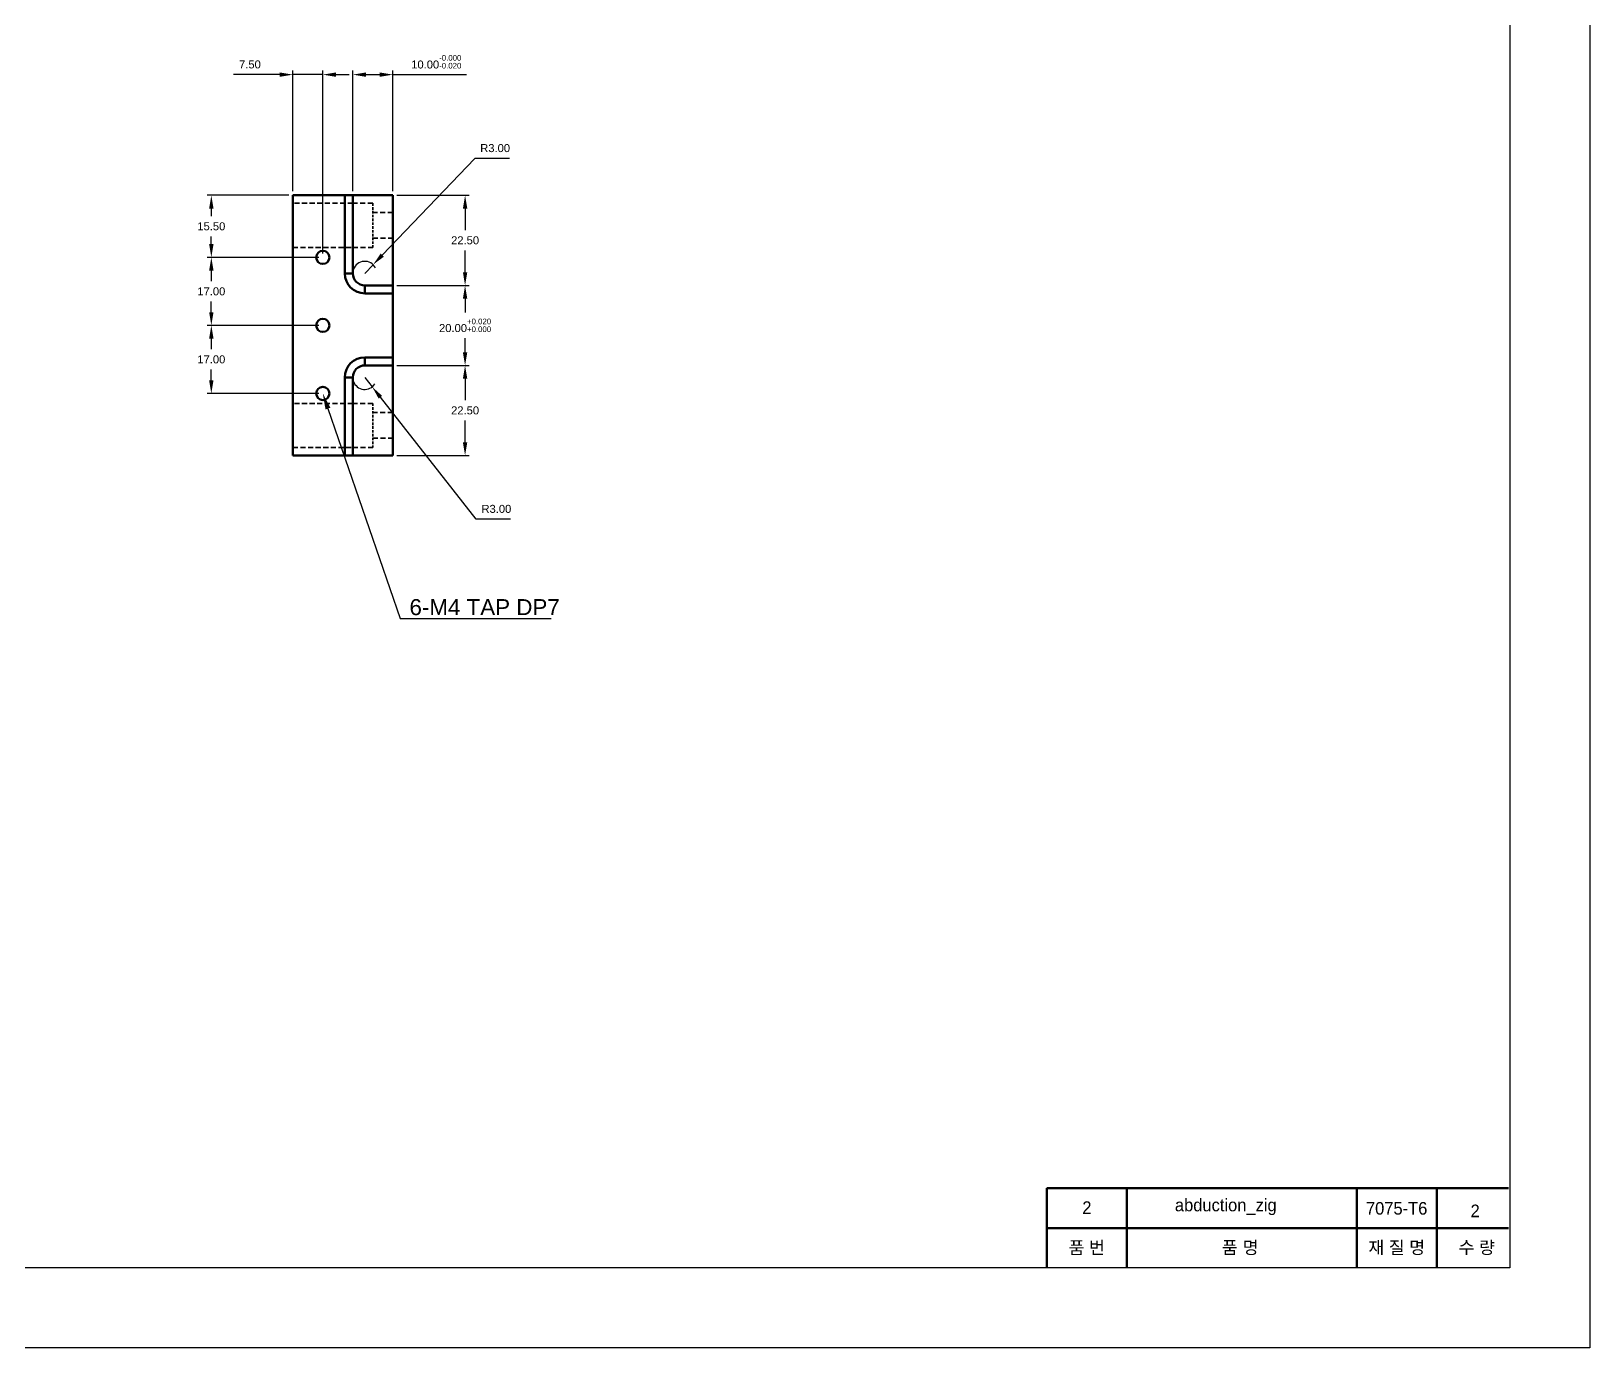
# Model space of a CAD drawing. Header units: millimetres. Extents: x 0 to 7560, y -1188 to 891.
# Drawn here: x 1290.6 to 1680.1, y 297.2 to 626.2 of the extents above; entities that cross this region are included whole.
import ezdxf
from ezdxf import colors
from ezdxf.entities.mleader import LeaderData, LeaderLine
from ezdxf.math import Vec2, Vec3

# ---------------------------------------------------------------- set-up
doc = ezdxf.new("R2010")
doc.units = ezdxf.units.MM
doc.header["$PDSIZE"] = -1
doc.linetypes.add('CENTER', pattern=[10.16, 6.35, -1.27, 1.27, -1.27])
doc.linetypes.add('HIDDEN', pattern=[1.905, 1.27, -0.635])
doc.layers.get('0').update_dxf_attribs({"lineweight": 50})
for name, color, linetype, lineweight in [('숨은선', 4, 'HIDDEN', 35), ('중심선', 1, 'CENTER', 25), ('중요 치수', 4, 'Continuous', 18), ('치수선', 6, 'Continuous', 18)]:
    doc.layers.add(name, color=color, linetype=linetype, lineweight=lineweight)
doc.styles.get("Standard").update_dxf_attribs({"font": 'arial.ttf', "height": 2})
doc.dimstyles.new('ISO-25', dxfattribs={"dimtxt": 2.5, "dimasz": 2.5, "dimexe": 1.25, "dimexo": 0.625, "dimtad": 1, "dimtxsty": 'Standard', "dimcen": 2.5, "dimadec": 0, "dimazin": 0, "dimtfac": 1, "dimtmove": 0, "dimatfit": 3, "dimfxl": 1, "dimarcsym": 0})

# ---------------------------------------------------------------- blocks, each defined once
blk = doc.blocks.new('*D384')
at = {"layer": 'Defpoints', "color": 0, "ltscale": 0.5, "transparency": 16777216}
for p in [(1380.95, 585.21), (1380.95, 562.71), (1399.02, 562.71)]:
    blk.add_point(p, dxfattribs=at)
at = {"layer": '치수선', "color": 0, "lineweight": -2, "ltscale": 0.5, "transparency": 16777216}
for p, q in [((1381.95, 585.21), (1400.02, 585.21)), ((1399.02, 581.91), (1399.02, 576.51)), ((1399.02, 566.01), (1399.02, 571.42)), ((1381.95, 562.71), (1400.02, 562.71))]:
    blk.add_line(p, q, dxfattribs=at)
at = {"layer": '치수선', "color": 0, "ltscale": 0.5, "transparency": 16777216}
for points in [[(1398.47, 581.91), (1399.57, 581.91), (1399.02, 585.21)], [(1398.47, 566.01), (1399.57, 566.01), (1399.02, 562.71)]]:
    blk.add_solid(points, dxfattribs=at)
at = {"layer": '치수선', "color": 0, "ltscale": 0.5, "transparency": 16777216, "insert": (1399.02, 573.96), "char_height": 2, "attachment_point": 5}
blk.add_mtext('22.50', dxfattribs=at)
blk = doc.blocks.new('*D385')
at = {"layer": 'Defpoints', "color": 0, "ltscale": 0.5, "transparency": 16777216}
for p in [(1380.95, 562.71), (1380.95, 542.71), (1399.02, 542.71)]:
    blk.add_point(p, dxfattribs=at)
at = {"layer": '중요 치수', "color": 0, "lineweight": -2, "ltscale": 0.5, "transparency": 16777216}
for p, q in [((1381.95, 562.71), (1400.02, 562.71)), ((1399.02, 559.41), (1399.02, 555.92)), ((1399.02, 546.01), (1399.02, 549.51)), ((1381.95, 542.71), (1400.02, 542.71))]:
    blk.add_line(p, q, dxfattribs=at)
at = {"layer": '중요 치수', "color": 0, "ltscale": 0.5, "transparency": 16777216}
for points in [[(1398.47, 559.41), (1399.57, 559.41), (1399.02, 562.71)], [(1398.47, 546.01), (1399.57, 546.01), (1399.02, 542.71)]]:
    blk.add_solid(points, dxfattribs=at)
at = {"layer": '중요 치수', "color": 0, "ltscale": 0.5, "transparency": 16777216, "insert": (1399.02, 552.71), "char_height": 2, "attachment_point": 5}
blk.add_mtext('20.00{\\H0.7x;\\S+0.020^ +0.000;}', dxfattribs=at)
blk = doc.blocks.new('*D386')
at = {"layer": 'Defpoints', "color": 0, "ltscale": 0.5, "transparency": 16777216}
for p in [(1380.95, 542.71), (1380.95, 520.21), (1399.02, 520.21)]:
    blk.add_point(p, dxfattribs=at)
at = {"layer": '치수선', "color": 0, "lineweight": -2, "ltscale": 0.5, "transparency": 16777216}
for p, q in [((1381.95, 542.71), (1400.02, 542.71)), ((1399.02, 539.41), (1399.02, 534.01)), ((1399.02, 523.51), (1399.02, 528.92)), ((1381.95, 520.21), (1400.02, 520.21))]:
    blk.add_line(p, q, dxfattribs=at)
at = {"layer": '치수선', "color": 0, "ltscale": 0.5, "transparency": 16777216}
for points in [[(1398.47, 539.41), (1399.57, 539.41), (1399.02, 542.71)], [(1398.47, 523.51), (1399.57, 523.51), (1399.02, 520.21)]]:
    blk.add_solid(points, dxfattribs=at)
at = {"layer": '치수선', "color": 0, "ltscale": 0.5, "transparency": 16777216, "insert": (1399.02, 531.46), "char_height": 2, "attachment_point": 5}
blk.add_mtext('22.50', dxfattribs=at)
blk = doc.blocks.new('*D387')
at = {"layer": 'Defpoints', "color": 0, "ltscale": 0.5, "transparency": 16777216}
for p in [(1355.95, 615.37), (1355.95, 585.21), (1363.45, 569.71)]:
    blk.add_point(p, dxfattribs=at)
at = {"layer": '치수선', "color": 0, "lineweight": -2, "ltscale": 0.5, "transparency": 16777216}
for p, q in [((1355.95, 586.21), (1355.95, 616.37)), ((1363.45, 570.71), (1363.45, 616.37)), ((1352.65, 615.37), (1341.13, 615.37)), ((1363.45, 615.37), (1355.95, 615.37)), ((1366.75, 615.37), (1370.05, 615.37))]:
    blk.add_line(p, q, dxfattribs=at)
at = {"layer": '치수선', "color": 0, "ltscale": 0.5, "transparency": 16777216}
for points in [[(1352.65, 615.92), (1352.65, 614.82), (1355.95, 615.37)], [(1366.75, 615.92), (1366.75, 614.82), (1363.45, 615.37)]]:
    blk.add_solid(points, dxfattribs=at)
at = {"layer": '치수선', "color": 0, "ltscale": 0.5, "transparency": 16777216, "insert": (1345.24, 617.91), "char_height": 2, "attachment_point": 5}
blk.add_mtext('7.50', dxfattribs=at)
blk = doc.blocks.new('*D388')
at = {"layer": 'Defpoints', "color": 0, "ltscale": 0.5, "transparency": 16777216}
for p in [(1355.95, 585.21), (1335.59, 569.71), (1363.45, 569.71)]:
    blk.add_point(p, dxfattribs=at)
at = {"layer": '치수선', "color": 0, "lineweight": -2, "ltscale": 0.5, "transparency": 16777216}
for p, q in [((1354.95, 585.21), (1334.59, 585.21)), ((1335.59, 581.91), (1335.59, 580.01)), ((1335.59, 573.01), (1335.59, 574.92)), ((1362.45, 569.71), (1334.59, 569.71))]:
    blk.add_line(p, q, dxfattribs=at)
at = {"layer": '치수선', "color": 0, "ltscale": 0.5, "transparency": 16777216}
for points in [[(1335.04, 581.91), (1336.14, 581.91), (1335.59, 585.21)], [(1335.04, 573.01), (1336.14, 573.01), (1335.59, 569.71)]]:
    blk.add_solid(points, dxfattribs=at)
at = {"layer": '치수선', "color": 0, "ltscale": 0.5, "transparency": 16777216, "insert": (1335.59, 577.46), "char_height": 2, "attachment_point": 5}
blk.add_mtext('15.50', dxfattribs=at)
blk = doc.blocks.new('*D389')
at = {"layer": 'Defpoints', "color": 0, "ltscale": 0.5, "transparency": 16777216}
for p in [(1363.45, 569.71), (1335.59, 552.71), (1363.45, 552.71)]:
    blk.add_point(p, dxfattribs=at)
at = {"layer": '치수선', "color": 0, "lineweight": -2, "ltscale": 0.5, "transparency": 16777216}
for p, q in [((1362.45, 569.71), (1334.59, 569.71)), ((1335.59, 566.41), (1335.59, 563.76)), ((1335.59, 556.01), (1335.59, 558.67)), ((1362.45, 552.71), (1334.59, 552.71))]:
    blk.add_line(p, q, dxfattribs=at)
at = {"layer": '치수선', "color": 0, "ltscale": 0.5, "transparency": 16777216}
for points in [[(1335.04, 566.41), (1336.14, 566.41), (1335.59, 569.71)], [(1335.04, 556.01), (1336.14, 556.01), (1335.59, 552.71)]]:
    blk.add_solid(points, dxfattribs=at)
at = {"layer": '치수선', "color": 0, "ltscale": 0.5, "transparency": 16777216, "insert": (1335.59, 561.21), "char_height": 2, "attachment_point": 5}
blk.add_mtext('17.00', dxfattribs=at)
blk = doc.blocks.new('*D390')
at = {"layer": 'Defpoints', "color": 0, "ltscale": 0.5, "transparency": 16777216}
for p in [(1363.45, 552.71), (1335.59, 535.71), (1363.45, 535.71)]:
    blk.add_point(p, dxfattribs=at)
at = {"layer": '치수선', "color": 0, "lineweight": -2, "ltscale": 0.5, "transparency": 16777216}
for p, q in [((1362.45, 552.71), (1334.59, 552.71)), ((1335.59, 549.41), (1335.59, 546.76)), ((1335.59, 539.01), (1335.59, 541.67)), ((1362.45, 535.71), (1334.59, 535.71))]:
    blk.add_line(p, q, dxfattribs=at)
at = {"layer": '치수선', "color": 0, "ltscale": 0.5, "transparency": 16777216}
for points in [[(1335.04, 549.41), (1336.14, 549.41), (1335.59, 552.71)], [(1335.04, 539.01), (1336.14, 539.01), (1335.59, 535.71)]]:
    blk.add_solid(points, dxfattribs=at)
at = {"layer": '치수선', "color": 0, "ltscale": 0.5, "transparency": 16777216, "insert": (1335.59, 544.21), "char_height": 2, "attachment_point": 5}
blk.add_mtext('17.00', dxfattribs=at)
blk = doc.blocks.new('*D395')
at = {"layer": 'Defpoints', "color": 0, "ltscale": 0.5, "transparency": 16777216}
for p in [(1373.95, 565.71), (1376.03, 567.88)]:
    blk.add_point(p, dxfattribs=at)
at = {"layer": '치수선', "color": 0, "lineweight": -2, "ltscale": 0.5, "transparency": 16777216}
for p, q in [((1401.45, 594.45), (1378.31, 570.27)), ((1410.08, 594.45), (1401.45, 594.45)), ((1373.95, 565.71), (1376.03, 567.88))]:
    blk.add_line(p, q, dxfattribs=at)
blk.add_arc((1373.95, 565.71), 3, 27.161, 160.9014, dxfattribs=at)
at = {"layer": '치수선', "color": 0, "ltscale": 0.5, "transparency": 16777216}
blk.add_solid([(1377.91, 570.65), (1378.71, 569.88), (1376.03, 567.88)], dxfattribs=at)
at = {"layer": '치수선', "color": 0, "ltscale": 0.5, "transparency": 16777216, "insert": (1406.53, 597), "char_height": 2, "attachment_point": 5}
blk.add_mtext('R3.00', dxfattribs=at)
blk = doc.blocks.new('*D396')
at = {"layer": 'Defpoints', "color": 0, "ltscale": 0.5, "transparency": 16777216}
for p in [(1373.95, 539.71), (1375.8, 537.35)]:
    blk.add_point(p, dxfattribs=at)
at = {"layer": '치수선', "color": 0, "lineweight": -2, "ltscale": 0.5, "transparency": 16777216}
for p, q in [((1373.95, 539.71), (1375.8, 537.35)), ((1401.77, 504.31), (1377.84, 534.76)), ((1410.39, 504.31), (1401.77, 504.31))]:
    blk.add_line(p, q, dxfattribs=at)
blk.add_arc((1373.95, 539.71), 3, 199.0986, 327.2544, dxfattribs=at)
at = {"layer": '치수선', "color": 0, "ltscale": 0.5, "transparency": 16777216}
blk.add_solid([(1378.28, 535.1), (1377.41, 534.42), (1375.8, 537.35)], dxfattribs=at)
at = {"layer": '치수선', "color": 0, "ltscale": 0.5, "transparency": 16777216, "insert": (1406.84, 506.85), "char_height": 2, "attachment_point": 5}
blk.add_mtext('R3.00', dxfattribs=at)
blk = doc.blocks.new('*D397')
at = {"layer": 'Defpoints', "color": 0, "ltscale": 0.5, "transparency": 16777216}
for p in [(1370.95, 615.37), (1370.95, 585.21), (1380.95, 585.21)]:
    blk.add_point(p, dxfattribs=at)
at = {"layer": '중요 치수', "color": 0, "lineweight": -2, "ltscale": 0.5, "transparency": 16777216}
for p, q in [((1370.95, 586.21), (1370.95, 616.37)), ((1380.95, 586.21), (1380.95, 616.37)), ((1374.25, 615.37), (1377.65, 615.37)), ((1380.95, 615.37), (1399.38, 615.37))]:
    blk.add_line(p, q, dxfattribs=at)
at = {"layer": '중요 치수', "color": 0, "ltscale": 0.5, "transparency": 16777216}
for points in [[(1374.25, 615.92), (1374.25, 614.82), (1370.95, 615.37)], [(1377.65, 615.92), (1377.65, 614.82), (1380.95, 615.37)]]:
    blk.add_solid(points, dxfattribs=at)
at = {"layer": '중요 치수', "color": 0, "ltscale": 0.5, "transparency": 16777216, "insert": (1391.82, 618.57), "char_height": 2, "attachment_point": 5}
blk.add_mtext('10.00{\\H0.7x;\\S-0.000^ -0.020;}', dxfattribs=at)

msp = doc.modelspace()

# ---------------------------------------------------------------- linework, layer by layer
for p, q in [((1355.951, 520.212), (1355.951, 585.212)), ((1355.951, 585.212), (1368.951, 585.212)), ((1368.951, 565.712), (1368.951, 585.212)), ((1368.951, 585.212), (1370.951, 585.212)), ((1370.951, 565.712), (1370.951, 585.212)), ((1370.951, 585.212), (1380.951, 585.212)), ((1380.951, 562.712), (1380.951, 585.212)), ((1370.951, 565.712), (1368.951, 565.712)), ((1380.951, 562.712), (1373.951, 562.712)), ((1373.951, 562.712), (1373.951, 560.712)), ((1380.951, 562.712), (1380.951, 560.712)), ((1380.951, 560.712), (1373.951, 560.712)), ((1380.951, 544.712), (1380.951, 560.712)), ((1373.951, 544.712), (1380.951, 544.712)), ((1373.951, 544.712), (1373.951, 542.712)), ((1373.951, 542.712), (1380.951, 542.712)), ((1380.951, 544.712), (1380.951, 542.712)), ((1380.951, 520.212), (1380.951, 542.712)), ((1368.951, 539.712), (1370.951, 539.712)), ((1368.951, 520.212), (1368.951, 539.712)), ((1370.951, 520.212), (1370.951, 539.712)), ((1355.951, 520.212), (1368.951, 520.212)), ((1370.951, 520.212), (1368.951, 520.212)), ((1370.951, 520.212), (1380.951, 520.212)), ((1544.396, 337.129), (1659.793, 337.129)), ((1544.396, 317.129), (1544.396, 337.129)), ((1564.396, 317.129), (1564.396, 337.129)), ((1621.879, 317.129), (1621.879, 337.129)), ((1641.879, 317.129), (1641.879, 337.129)), ((1544.396, 327.129), (1659.793, 327.129))]:
    msp.add_line(p, q)
for centre in [(1363.451, 569.712), (1363.451, 552.712), (1363.451, 535.712)]:
    msp.add_circle(centre, 1.65)
for centre, radius, start, end in [((1373.951, 565.712), 5, 180, 270), ((1373.951, 565.712), 3, 180, 270), ((1373.951, 539.712), 5, 90, 180), ((1373.951, 539.712), 3, 90, 180)]:
    msp.add_arc(centre, radius, start, end)
at = {"layer": '숨은선'}
for p, q in [((1368.951, 585.212), (1368.951, 565.712)), ((1370.951, 583.212), (1355.951, 583.212)), ((1375.951, 583.212), (1370.951, 583.212)), ((1380.951, 580.912), (1375.951, 580.912)), ((1375.951, 574.512), (1380.951, 574.512)), ((1355.951, 572.212), (1370.951, 572.212)), ((1370.951, 572.212), (1375.951, 572.212)), ((1368.951, 565.712), (1370.951, 565.712)), ((1373.951, 560.712), (1373.951, 562.712)), ((1373.951, 560.712), (1380.951, 560.712)), ((1373.951, 542.712), (1373.951, 544.712)), ((1380.951, 544.712), (1373.951, 544.712)), ((1370.951, 539.712), (1368.951, 539.712)), ((1368.951, 539.712), (1368.951, 520.212)), ((1370.951, 533.212), (1355.951, 533.212)), ((1375.951, 533.212), (1370.951, 533.212)), ((1380.951, 530.912), (1375.951, 530.912)), ((1355.951, 522.212), (1370.951, 522.212)), ((1370.951, 522.212), (1375.951, 522.212)), ((1375.951, 524.512), (1380.951, 524.512))]:
    msp.add_line(p, q, dxfattribs=at)
at = {"layer": '숨은선', "ltscale": 0.5}
for p, q in [((1375.951, 583.212), (1375.951, 572.212)), ((1375.951, 533.212), (1375.951, 522.212))]:
    msp.add_line(p, q, dxfattribs=at)
at = {"layer": '숨은선'}
for centre, start, end in [((1373.951, 565.712), 180, 270), ((1373.951, 539.712), 90, 180)]:
    msp.add_arc(centre, 5, start, end, dxfattribs=at)
at = {"layer": '중심선', "linetype": 'ByBlock', "ltscale": 0.5}
for points in [[(840.146, 891.232), (1680.146, 891.232), (1680.146, 297.232), (840.146, 297.232)], [(860.146, 871.232), (1660.146, 871.232), (1660.146, 317.232), (860.146, 317.232)]]:
    msp.add_lwpolyline(points, close=True, dxfattribs=at)

# ---------------------------------------------------------------- texts
at = {"char_height": 3.15, "attachment_point": 5}
for s, width, insert in [('{\\fGulim|b0|i0|c129|p50;\\C6;2}', 20, (1554.432, 332.264)), ('{\\fGulim|b0|i0|c129|p50;\\C6;7075-T6}', 20, (1631.864, 332.061)), ('{\\fGulim|b0|i0|c129|p50;\\C6;2}', 20, (1651.484, 331.447)), ('{\\fGulim|b0|i0|c129|p50;\\C6;품 번}', 20, (1554.396, 322.129)), ('{\\C6;품 명}', 40, (1592.753, 322.129)), ('{\\fGulim|b0|i0|c129|p50;\\C6;재 질 명}', 20, (1631.879, 322.129)), ('{\\fGulim|b0|i0|c129|p50;\\C6;수 량}', 20, (1651.879, 322.129))]:
    msp.add_mtext_dynamic_manual_height_columns(s, width=width, gutter_width=12.5, heights=[0], dxfattribs=dict(at, insert=insert))
at = {"layer": '중요 치수', "insert": (1576.441, 334.487), "char_height": 3.15, "width": 28.64753, "attachment_point": 1}
msp.add_mtext('{\\fGulim|b0|i0|c129|p50;\\C6;abduction_zig}', dxfattribs=at)

# ---------------------------------------------------------------- dimensions: what is measured, and where the dimension line sits
at = {"layer": '중요 치수', "ltscale": 0.5}
dim = msp.add_linear_dim(base=(1370.951, 615.368), p1=(1380.951, 585.212), p2=(1370.951, 585.212), text='<>{\\H0.7x;\\S-0.000^ -0.020;}', dimstyle='ISO-25', override={"dimtxt": 2, "dimasz": 3.302, "dimexe": 1, "dimexo": 1, "dimgap": 1.524, "dimtih": 1, "dimtoh": 1, "dimzin": 1, "dimdsep": 46, "dimcen": -10, "dimadec": 2, "dimtzin": 1}, dxfattribs=at)
dim.commit()
dim.dimension.update_dxf_attribs({"geometry": '*D397', "text_midpoint": (1391.816, 615.368), "dimtype": 160})
dim = msp.add_linear_dim(base=(1399.024, 542.712), p1=(1380.951, 562.712), p2=(1380.951, 542.712), angle=90, text='<>{\\H0.7x;\\S+0.020^ +0.000;}', dimstyle='ISO-25', override={"dimtxt": 2, "dimasz": 3.302, "dimexe": 1, "dimexo": 1, "dimgap": 1.524, "dimtih": 1, "dimtoh": 1, "dimzin": 1, "dimdsep": 46, "dimcen": -10, "dimadec": 2, "dimtzin": 1}, dxfattribs=at)
dim.commit()
dim.dimension.update_dxf_attribs({"geometry": '*D385', "text_midpoint": (1399.024, 552.712)})
at = {"layer": '치수선', "ltscale": 0.5}
dim = msp.add_linear_dim(base=(1355.951, 615.368), p1=(1363.451, 569.712), p2=(1355.951, 585.212), dimstyle='ISO-25', override={"dimtxt": 2, "dimasz": 3.302, "dimexe": 1, "dimexo": 1, "dimgap": 1.524, "dimtih": 1, "dimtoh": 1, "dimzin": 1, "dimdsep": 46, "dimcen": -10, "dimadec": 2, "dimtzin": 1}, dxfattribs=at)
dim.commit()
dim.dimension.update_dxf_attribs({"geometry": '*D387', "text_midpoint": (1345.237, 617.913)})
for center, mpoint, picture, middle in [((1373.951, 565.712), (1376.025, 567.88), '*D395', (1406.527, 594.45)), ((1373.951, 539.712), (1375.804, 537.353), '*D396', (1406.843, 504.307))]:
    dim = msp.add_radius_dim(center=center, mpoint=mpoint, dimstyle='ISO-25', override={"dimtxt": 2, "dimasz": 3.302, "dimexe": 1, "dimexo": 1, "dimgap": 1.524, "dimtih": 1, "dimtoh": 1, "dimzin": 1, "dimdsep": 46, "dimcen": -10, "dimadec": 2, "dimtzin": 1}, dxfattribs=at)
    dim.commit()
    dim.dimension.update_dxf_attribs({"geometry": picture, "text_midpoint": middle, "dimtype": 164})
for base, p1, p2, picture, middle in [((1335.589, 569.712), (1355.951, 585.212), (1363.451, 569.712), '*D388', (1335.589, 577.462)), ((1399.024, 562.712), (1380.951, 585.212), (1380.951, 562.712), '*D384', (1399.024, 573.962)), ((1335.589, 552.712), (1363.451, 569.712), (1363.451, 552.712), '*D389', (1335.589, 561.212)), ((1335.589, 535.712), (1363.451, 552.712), (1363.451, 535.712), '*D390', (1335.589, 544.212)), ((1399.024, 520.212), (1380.951, 542.712), (1380.951, 520.212), '*D386', (1399.024, 531.462))]:
    dim = msp.add_linear_dim(base=base, p1=p1, p2=p2, angle=90, dimstyle='ISO-25', override={"dimtxt": 2, "dimasz": 3.302, "dimexe": 1, "dimexo": 1, "dimgap": 1.524, "dimtih": 1, "dimtoh": 1, "dimzin": 1, "dimdsep": 46, "dimcen": -10, "dimadec": 2, "dimtzin": 1}, dxfattribs=at)
    dim.commit()
    dim.dimension.update_dxf_attribs({"geometry": picture, "text_midpoint": middle})

# ---------------------------------------------------------------- leaders
at = {"layer": '중요 치수', "ltscale": 0.5}
ml = msp.add_multileader_mtext('Standard', dxfattribs=at)
ml.set_content('6-M4 TAP DP7', color=256)
ml.set_leader_properties()
ml.build(insert=Vec2(0, 0))
ml.multileader.update_dxf_attribs({"text_left_attachment_type": 5, "text_right_attachment_type": 5, "dogleg_length": 0.36})
ctx = ml.context
ctx.base_point, ctx.plane_origin = Vec3(1383.118, 479.496), Vec3(1363.451, 535.712)
ctx.left_attachment, ctx.right_attachment = 5, 5
notes = []
notes.append((ctx, [(0, (1, 1, 0), (1382.758, 479.496), (1, 0), 0.36, [(0, [(1363.451, 535.712)], 0, [])])]))
ctx.mtext.insert, ctx.mtext.flow_direction = Vec3(1385.118, 484.312), 5
for ctx, leaders in notes:
    for number, flags, end, landing, length, lines in leaders:
        leader = LeaderData()
        leader.index, (leader.has_last_leader_line, leader.has_dogleg_vector, leader.attachment_direction) = number, flags
        leader.last_leader_point, leader.dogleg_vector, leader.dogleg_length = Vec3(end), Vec3(landing), length
        for number, points, colour, breaks in lines:
            line = LeaderLine()
            line.index, line.vertices, line.color, line.breaks = number, Vec3.list(points), colors.encode_raw_color(colour), breaks
            leader.lines.append(line)
        ctx.leaders.append(leader)

doc.saveas('drawing.dxf')
